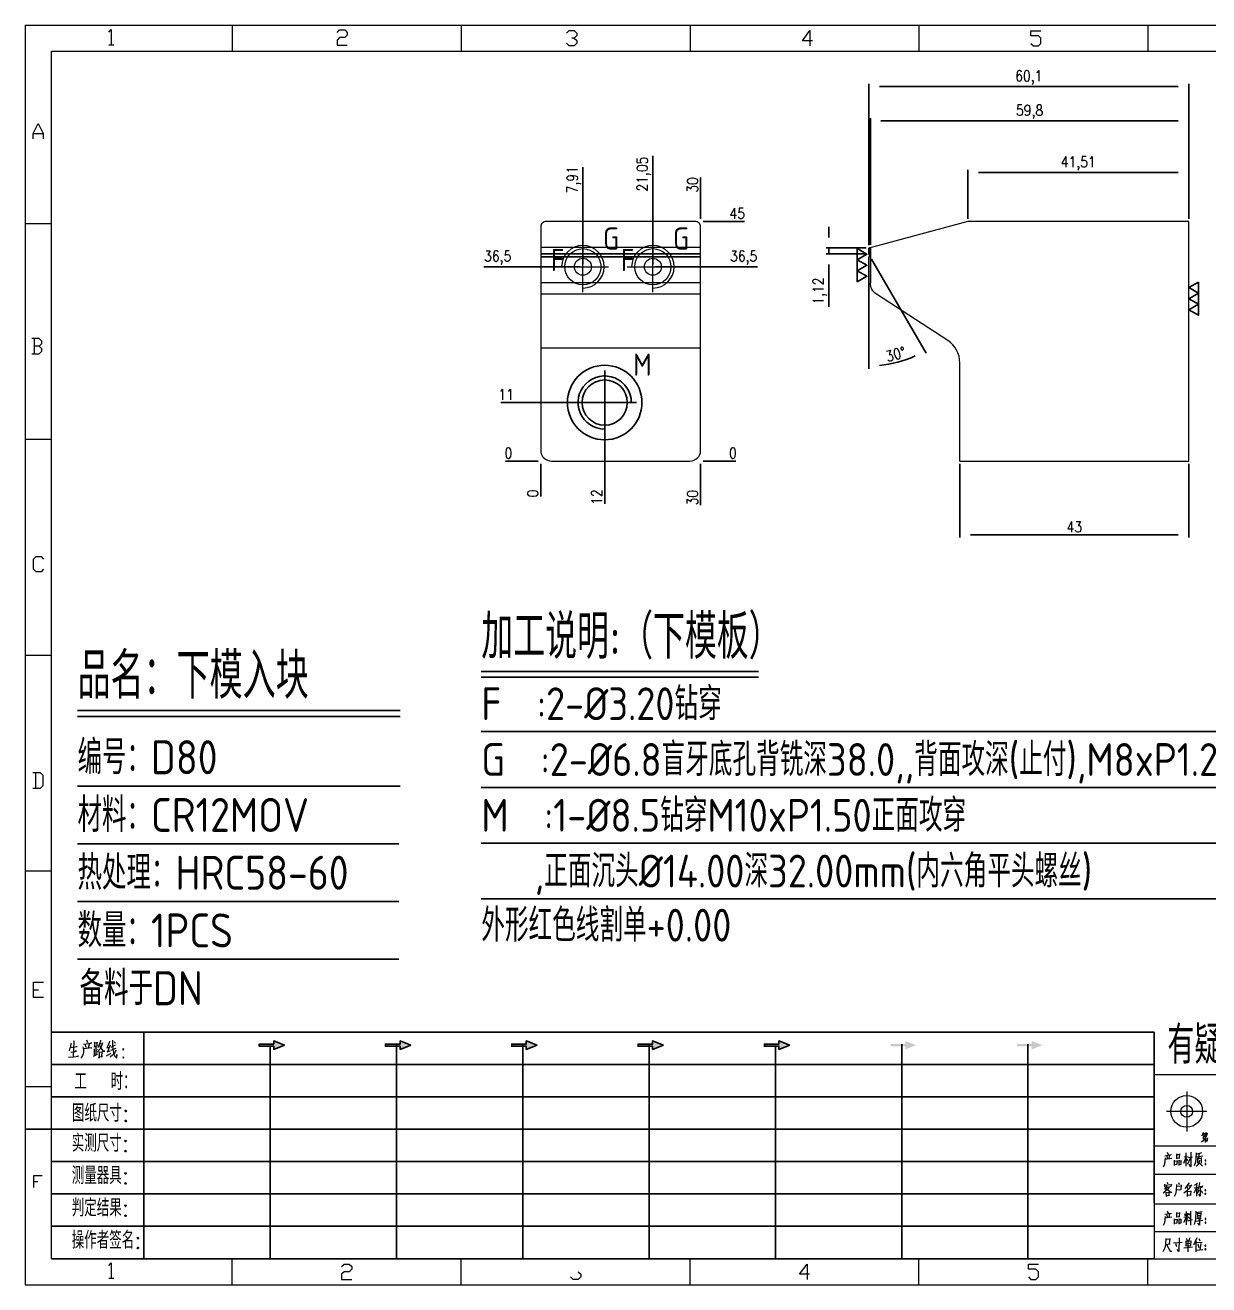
# Model space of a CAD drawing. Header units: millimetres. Extents: x 88508 to 142116, y -5268 to 20283.
# Drawn here: x 106906.8 to 107129, y -3081.8 to -2845.2 of the extents above; entities that cross this region are included whole.
import ezdxf
from ezdxf.enums import TextEntityAlignment as Align

# ---------------------------------------------------------------- set-up
doc = ezdxf.new("R2010")
doc.units = ezdxf.units.MM
doc.linetypes.add('CENTER', pattern=[0])
doc.linetypes.add('DASHED', pattern=[0])
for name, color, linetype in [('DIE_P', 2, 'Continuous'), ('DIM', 4, 'Continuous'), ('LB_P', 2, 'Continuous'), ('TEXT', 4, 'Continuous')]:
    doc.layers.add(name, color=color, linetype=linetype)
doc.styles.add('chinesef_fs', font='simplex.shx', dxfattribs={"bigfont": 'gbcbig.shx'})
doc.styles.add('gbenor', font='gbenor.shx', dxfattribs={"bigfont": 'gbcbig.shx'})
doc.styles.add('GBENOR_', font='gbenor.shx', dxfattribs={"bigfont": 'gbcbig'})
doc.styles.get("Standard").update_dxf_attribs({"font": 'txt.shx', "width": 0.85, "bigfont": 'ctxt.shx'})
doc.styles.add('TXT', font='txt.shx', dxfattribs={"width": 0.8, "bigfont": 'ctxt.shx'})
doc.dimstyles.new('T-2-WX', dxfattribs={"dimtxt": 2, "dimasz": 2, "dimexe": 0.5, "dimexo": 0.5, "dimgap": 0.5, "dimtad": 1, "dimtxsty": 'Standard', "dimblk": 'OPEN30', "dimcen": 0, "dimazin": 3, "dimtfac": 1, "dimtmove": 0, "dimatfit": 3, "dimldrblk": 'OPEN30', "dimlwd": -1, "dimlwe": -1})

# ---------------------------------------------------------------- blocks, each defined once
blk = doc.blocks.new('*D8036')
at = {"layer": 'Defpoints', "color": 0}
for p in [(107003.6, -2927.08), (107033.6, -2927.08), (107038.6, -2927.08)]:
    blk.add_point(p, dxfattribs=at)
at = {"layer": 'DIM', "color": 0}
blk.add_line((107034.1, -2927.08), (107040.23, -2927.08), dxfattribs=at)
at = {"layer": 'DIM', "color": 0, "insert": (107039.67, -2925.58), "char_height": 2, "attachment_point": 5}
blk.add_mtext('0', dxfattribs=at)
blk = doc.blocks.new('_Open30')
blk = doc.blocks.new('*D8037')
at = {"layer": 'Defpoints', "color": 0}
for p in [(107024.65, -2890.58), (107038.6, -2890.58), (107003.6, -2927.08)]:
    blk.add_point(p, dxfattribs=at)
at = {"layer": 'DIM', "color": 0}
for p, q in [((107025.15, -2890.58), (107030.6, -2890.58)), ((107030.6, -2890.58), (107034.6, -2890.58)), ((107034.6, -2890.58), (107044.28, -2890.58))]:
    blk.add_line(p, q, dxfattribs=at)
at = {"layer": 'DIM', "color": 0, "insert": (107041.69, -2888.89), "char_height": 2, "attachment_point": 5}
blk.add_mtext('36,5', dxfattribs=at)
blk = doc.blocks.new('*D8038')
at = {"layer": 'Defpoints', "color": 0}
for p in [(107033.6, -2882.08), (107038.6, -2882.08), (107003.6, -2927.08)]:
    blk.add_point(p, dxfattribs=at)
at = {"layer": 'DIM', "color": 0}
for p, q in [((107034.1, -2882.08), (107037.6, -2882.08)), ((107037.6, -2882.08), (107034.6, -2882.08)), ((107034.6, -2882.08), (107041.85, -2882.08))]:
    blk.add_line(p, q, dxfattribs=at)
at = {"layer": 'DIM', "color": 0, "insert": (107040.48, -2880.58), "char_height": 2, "attachment_point": 5}
blk.add_mtext('45', dxfattribs=at)
blk = doc.blocks.new('*D8039')
at = {"layer": 'Defpoints', "color": 0}
for p in [(106998.6, -2927.08), (107003.6, -2927.08), (107003.6, -2927.08)]:
    blk.add_point(p, dxfattribs=at)
at = {"layer": 'DIM', "color": 0}
blk.add_line((107003.1, -2927.08), (106996.97, -2927.08), dxfattribs=at)
at = {"layer": 'DIM', "color": 0, "insert": (106997.53, -2925.58), "char_height": 2, "attachment_point": 5}
blk.add_mtext('0', dxfattribs=at)
blk = doc.blocks.new('*D8040')
at = {"layer": 'Defpoints', "color": 0}
for p in [(106998.6, -2916.08), (107015.6, -2916.08), (107003.6, -2927.08)]:
    blk.add_point(p, dxfattribs=at)
at = {"layer": 'DIM', "color": 0}
for p, q in [((107002.6, -2916.08), (106996.08, -2916.08)), ((107006.6, -2916.08), (107002.6, -2916.08)), ((107015.1, -2916.08), (107006.6, -2916.08))]:
    blk.add_line(p, q, dxfattribs=at)
at = {"layer": 'DIM', "color": 0, "insert": (106997.09, -2914.58), "char_height": 2, "attachment_point": 5}
blk.add_mtext('11', dxfattribs=at)
blk = doc.blocks.new('*D8041')
at = {"layer": 'Defpoints', "color": 0}
for p in [(106998.6, -2890.58), (107011.51, -2890.58), (107003.6, -2927.08)]:
    blk.add_point(p, dxfattribs=at)
at = {"layer": 'DIM', "color": 0}
for p, q in [((107002.6, -2890.58), (106992.92, -2890.58)), ((107006.6, -2890.58), (107002.6, -2890.58)), ((107011.01, -2890.58), (107006.6, -2890.58))]:
    blk.add_line(p, q, dxfattribs=at)
at = {"layer": 'DIM', "color": 0, "insert": (106995.51, -2888.89), "char_height": 2, "attachment_point": 5}
blk.add_mtext('36,5', dxfattribs=at)
blk = doc.blocks.new('*D8042')
at = {"layer": 'Defpoints', "color": 0}
for p in [(107003.6, -2927.08), (107033.6, -2927.08), (107033.6, -2932.08)]:
    blk.add_point(p, dxfattribs=at)
at = {"layer": 'DIM', "color": 0}
for p, q in [((107033.6, -2927.58), (107033.6, -2931.08)), ((107033.6, -2931.08), (107033.6, -2928.08)), ((107033.6, -2928.08), (107033.6, -2935.33))]:
    blk.add_line(p, q, dxfattribs=at)
at = {"layer": 'DIM', "color": 0, "insert": (107032.1, -2933.96), "char_height": 2, "attachment_point": 5, "rotation": 90}
blk.add_mtext('30', dxfattribs=at)
blk = doc.blocks.new('*D8043')
at = {"layer": 'Defpoints', "color": 0}
for p in [(107015.6, -2916.08), (107003.6, -2927.08), (107015.6, -2932.08)]:
    blk.add_point(p, dxfattribs=at)
at = {"layer": 'DIM', "color": 0}
for p, q in [((107015.6, -2916.58), (107015.6, -2924.08)), ((107015.6, -2924.08), (107015.6, -2928.08)), ((107015.6, -2928.08), (107015.6, -2935.09))]:
    blk.add_line(p, q, dxfattribs=at)
at = {"layer": 'DIM', "color": 0, "insert": (107014.1, -2933.84), "char_height": 2, "attachment_point": 5, "rotation": 90}
blk.add_mtext('12', dxfattribs=at)
blk = doc.blocks.new('*D8044')
at = {"layer": 'Defpoints', "color": 0}
for p in [(107003.6, -2927.08), (107003.6, -2927.08), (107003.6, -2932.08)]:
    blk.add_point(p, dxfattribs=at)
at = {"layer": 'DIM', "color": 0}
blk.add_line((107003.6, -2927.58), (107003.6, -2933.71), dxfattribs=at)
at = {"layer": 'DIM', "color": 0, "insert": (107002.1, -2933.15), "char_height": 2, "attachment_point": 5, "rotation": 90}
blk.add_mtext('0', dxfattribs=at)
blk = doc.blocks.new('*D8045')
at = {"layer": 'Defpoints', "color": 0}
for p in [(107033.6, -2877.08), (107033.6, -2882.08), (107003.6, -2927.08)]:
    blk.add_point(p, dxfattribs=at)
at = {"layer": 'DIM', "color": 0}
for p, q in [((107033.6, -2881.08), (107033.6, -2873.83)), ((107033.6, -2881.58), (107033.6, -2878.08)), ((107033.6, -2878.08), (107033.6, -2881.08))]:
    blk.add_line(p, q, dxfattribs=at)
at = {"layer": 'DIM', "color": 0, "insert": (107032.1, -2875.21), "char_height": 2, "attachment_point": 5, "rotation": 90}
blk.add_mtext('30', dxfattribs=at)
blk = doc.blocks.new('*D8046')
at = {"layer": 'Defpoints', "color": 0}
for p in [(107024.65, -2877.08), (107024.65, -2890.58), (107003.6, -2927.08)]:
    blk.add_point(p, dxfattribs=at)
at = {"layer": 'DIM', "color": 0}
for p, q in [((107024.65, -2881.08), (107024.65, -2869.78)), ((107024.65, -2885.08), (107024.65, -2881.08)), ((107024.65, -2890.08), (107024.65, -2885.08))]:
    blk.add_line(p, q, dxfattribs=at)
at = {"layer": 'DIM', "color": 0, "insert": (107022.95, -2873.18), "char_height": 2, "attachment_point": 5, "rotation": 90}
blk.add_mtext('21,05', dxfattribs=at)
blk = doc.blocks.new('*D8047')
at = {"layer": 'Defpoints', "color": 0}
for p in [(107011.51, -2877.08), (107011.51, -2890.58), (107003.6, -2927.08)]:
    blk.add_point(p, dxfattribs=at)
at = {"layer": 'DIM', "color": 0}
for p, q in [((107011.51, -2881.08), (107011.51, -2871.89)), ((107011.51, -2885.08), (107011.51, -2881.08)), ((107011.51, -2890.08), (107011.51, -2885.08))]:
    blk.add_line(p, q, dxfattribs=at)
at = {"layer": 'DIM', "color": 0, "insert": (107009.82, -2874.24), "char_height": 2, "attachment_point": 5, "rotation": 90}
blk.add_mtext('7,91', dxfattribs=at)
blk = doc.blocks.new('*D8048')
at = {"layer": 'Defpoints', "color": 0}
for p in [(107125.27, -2863.2), (107125.27, -2882.08), (107065.47, -2886.98)]:
    blk.add_point(p, dxfattribs=at)
at = {"layer": 'DIM', "color": 0}
for p, q in [((107065.47, -2886.48), (107065.47, -2862.7)), ((107067.47, -2863.2), (107123.27, -2863.2)), ((107125.27, -2881.58), (107125.27, -2862.7))]:
    blk.add_line(p, q, dxfattribs=at)
at = {"layer": 'DIM', "color": 0, "insert": (107095.37, -2861.51), "char_height": 2, "attachment_point": 5}
blk.add_mtext('59,8', dxfattribs=at)
blk = doc.blocks.new('*D8049')
at = {"layer": 'Defpoints', "color": 0}
for p in [(107125.27, -2872.88), (107083.76, -2882.08), (107125.27, -2882.08)]:
    blk.add_point(p, dxfattribs=at)
at = {"layer": 'DIM', "color": 0}
for p, q in [((107083.76, -2881.58), (107083.76, -2872.38)), ((107085.76, -2872.88), (107123.27, -2872.88)), ((107125.27, -2881.58), (107125.27, -2872.38))]:
    blk.add_line(p, q, dxfattribs=at)
at = {"layer": 'DIM', "color": 0, "insert": (107104.51, -2871.19), "char_height": 2, "attachment_point": 5}
blk.add_mtext('41,51', dxfattribs=at)
blk = doc.blocks.new('*D8050')
at = {"layer": 'Defpoints', "color": 0}
for p in [(107082.27, -2927.08), (107125.27, -2927.08), (107125.27, -2940.94)]:
    blk.add_point(p, dxfattribs=at)
at = {"layer": 'DIM', "color": 0}
for p, q in [((107082.27, -2927.58), (107082.27, -2941.44)), ((107125.27, -2927.58), (107125.27, -2941.44)), ((107084.27, -2940.94), (107123.27, -2940.94))]:
    blk.add_line(p, q, dxfattribs=at)
at = {"layer": 'DIM', "color": 0, "insert": (107103.77, -2939.44), "char_height": 2, "attachment_point": 5}
blk.add_mtext('43', dxfattribs=at)
blk = doc.blocks.new('U40')
for points in [[(351.8, 337.7), (351.8, 333.2), (367, 339.3), (351.8, 345.3), (351.8, 340.8), (331.2, 340.8), (331.2, 337.7)], [(545.7, 339.3), (530.6, 345.3), (530.6, 340.8), (509.9, 340.8), (509.9, 337.7), (530.6, 337.7), (530.6, 333.2)], [(724.5, 339.3), (709.3, 345.3), (709.3, 340.8), (688.7, 340.8), (688.7, 337.7), (709.3, 337.7), (709.3, 333.2)], [(903.3, 339.3), (888.1, 345.3), (888.1, 340.8), (867.5, 340.8), (867.5, 337.7), (888.1, 337.7), (888.1, 333.2)], [(1082.1, 339.3), (1066.9, 345.3), (1066.9, 340.8), (1046.3, 340.8), (1046.3, 337.7), (1066.9, 337.7), (1066.9, 333.2)], [(1245.7, 337.7), (1245.7, 333.2), (1260.9, 339.3), (1245.7, 345.3), (1245.7, 340.8), (1225.1, 340.8), (1225.1, 337.7)], [(1424.5, 337.7), (1424.5, 333.2), (1439.7, 339.3), (1424.5, 345.3), (1424.5, 340.8), (1403.8, 340.8), (1403.8, 337.7)]]:
    blk.add_hatch(color=3).paths.add_polyline_path(points)
at = {"color": 254, "lineweight": 18}
for p, q in [((0, 1783.5), (0, 0)), ((0, 1783.5), (2530.2, 1783.5)), ((941.1, 1783.5), (941.1, 1746.5)), ((1265.1, 1783.5), (1265.1, 1746.5)), ((1589.1, 1783.5), (1589.1, 1746.5)), ((37, 37), (37, 1746.5)), ((37, 1746.5), (2493.2, 1746.5)), ((0, 1502.7), (37, 1502.7)), ((0, 1197.2), (37, 1197.2)), ((0, 891.7), (37, 891.7)), ((0, 586.3), (37, 586.3)), ((1598.1, 298), (2493.2, 298)), ((0, 280.8), (37, 280.8)), ((1598.2, 196.6), (2493.2, 196.6)), ((2493.2, 156.4), (1598.2, 156.4)), ((2493.2, 114.1), (1598.2, 114.1)), ((2493.2, 75), (1598.2, 75)), ((37, 37), (2493.2, 37)), ((941.1, 0), (941.1, 37)), ((1265.1, 0), (1265.1, 37)), ((1589.1, 0), (1589.1, 37)), ((0, 0), (2530.2, 0))]:
    blk.add_line(p, q, dxfattribs=at)
at = {"color": 254, "linetype": 'Continuous', "lineweight": 18}
for p, q in [((293.1, 1783.5), (293.1, 1746.5)), ((617.1, 1783.5), (617.1, 1746.5)), ((1598.1, 298), (1598.1, 37)), ((1598.2, 298), (1598.2, 37)), ((293.1, 0), (293.1, 37)), ((617.1, 0), (617.1, 37))]:
    blk.add_line(p, q, dxfattribs=at)
for p, q in [((38, 357.6), (1598.2, 357.6)), ((1598.2, 357.6), (1598.2, 116.2)), ((38, 311.8), (1598.2, 311.8)), ((37.1, 266), (1598.2, 266)), ((0.1, 220.2), (1598.2, 220.2)), ((37.1, 174.4), (1598.2, 174.4)), ((37.1, 128.6), (1598.2, 128.6)), ((37.1, 82.8), (1598.2, 82.8))]:
    blk.add_line(p, q)
at = {"color": 254}
for p, q in [((167.8, 37), (167.8, 357.6)), ((525.5, 37), (525.5, 340.8)), ((704.3, 37), (704.3, 340.8)), ((883.1, 37), (883.1, 340.8)), ((1240.6, 37), (1240.6, 340.8)), ((1419.4, 37), (1419.4, 340.8)), ((346.7, 37), (346.7, 337.9)), ((1061.9, 37), (1061.9, 337.7)), ((1598.2, 37), (38, 37))]:
    blk.add_line(p, q, dxfattribs=at)
at = {"color": 92, "lineweight": 18}
for p, q in [((1644.1, 273.9), (1644.1, 217)), ((1672.4, 245.5), (1615.5, 245.5))]:
    blk.add_line(p, q, dxfattribs=at)
for points in [[(118.3, 1773.7), (121.9, 1777.3), (121.9, 1755.8)], [(441.4, 1773.1), (445, 1776.7), (452.2, 1776.7), (455.8, 1773.1), (455.8, 1769.5), (452.2, 1765.9), (445, 1765.9), (441.4, 1762.3), (441.4, 1755.1), (455.8, 1755.1)], [(766.4, 1772.4), (770, 1776), (777.2, 1776), (780.8, 1772.4), (780.8, 1768.8), (777.2, 1765.2), (773.6, 1765.2)], [(1114.4, 1761.4), (1100, 1761.4), (1110.8, 1775.8), (1110.8, 1754.2)], [(1423.4, 1757.7), (1427, 1754.1), (1434.2, 1754.1), (1437.8, 1757.7), (1437.8, 1764.9), (1434.2, 1768.5), (1423.4, 1768.5), (1423.4, 1775.7), (1437.8, 1775.7)], [(118.3, 1755.8), (125.5, 1755.8)], [(777.2, 1765.2), (780.8, 1761.6), (780.8, 1758), (777.2, 1754.4), (770, 1754.4), (766.4, 1758)], [(11.1, 1622.8), (11.1, 1630), (18.3, 1644.4), (25.5, 1630), (25.5, 1622.8)], [(11.1, 1630), (25.5, 1630)], [(20, 1329), (23.6, 1332.6), (23.6, 1336.2), (20, 1339.8), (9.2, 1339.8)], [(12.8, 1339.8), (12.8, 1318.2)], [(9.2, 1318.2), (20, 1318.2), (23.6, 1321.8), (23.6, 1325.4), (20, 1329), (12.8, 1329)], [(26.1, 1013.2), (22.5, 1009.6), (15.3, 1009.6), (11.7, 1013.2), (11.7, 1027.6), (15.3, 1031.2), (22.5, 1031.2), (26.1, 1027.6)], [(11, 703.2), (21.8, 703.2), (25.4, 706.8), (25.4, 721.2), (21.8, 724.8), (11, 724.8)], [(14.6, 724.8), (14.6, 703.2)], [(26.1, 407), (11.7, 407), (11.7, 428.6), (26.1, 428.6)], [(11.7, 417.8), (18.9, 417.8)], [(1613.5, 179.9), (1612.8, 170.8), (1610.8, 166.8)], [(1613, 182.8), (1622.3, 184.3)], [(1613.3, 177.7), (1623.2, 179.2)], [(1615.9, 182.1), (1616.3, 179)], [(1616.6, 187.6), (1617.9, 184.5)], [(1619.7, 183.6), (1618.8, 178.8)], [(1629.6, 185.4), (1629.6, 178.6)], [(1629.6, 184.3), (1634, 184.7)], [(1629.6, 179.4), (1634.2, 179.9)], [(1633.8, 179.9), (1634.2, 185.4)], [(1640, 172.1), (1643.5, 180.5)], [(1645.9, 181.4), (1640.4, 180.5)], [(1643.5, 168.2), (1643.5, 186.9)], [(1645.5, 176.1), (1643.5, 179.2)], [(1649.7, 180.8), (1647, 174.8), (1644.8, 171)], [(1646.6, 180.3), (1652.3, 181.2)], [(1650.1, 187.6), (1650.1, 167.1), (1647.7, 170.6)], [(1657.4, 186.9), (1657.2, 179), (1656.5, 173.7), (1654.8, 168.4)], [(1664.9, 186.7), (1657.4, 184.7)], [(1657.8, 181.2), (1666.7, 182.8)], [(1659.2, 179.7), (1659.2, 172.4)], [(1664.5, 179), (1659.2, 178.1)], [(1661.6, 178.6), (1661.8, 185.2)], [(1664.7, 180.1), (1664.5, 172.1)], [(1626.9, 168.8), (1626.7, 176.3)], [(1626.9, 175.2), (1630.5, 175.7)], [(1626.9, 170.2), (1630.7, 170.6)], [(1630.5, 176.1), (1630.3, 170.6)], [(1632.7, 176.3), (1632.7, 168.8)], [(1636.2, 175.7), (1632.9, 175.2)], [(1632.9, 170.4), (1636.4, 170.8)], [(1636, 170.8), (1636.4, 176.1)], [(1662, 176.3), (1661.4, 172.4), (1660, 169.7), (1657.6, 167.7)], [(1662.3, 172.4), (1666.2, 168)], [(12.3, 137.7), (12.3, 155), (23.8, 155)], [(12.3, 146.4), (18.1, 146.4)], [(1615.9, 144.9), (1617.5, 143.1)], [(1632.3, 144.9), (1633.2, 142)], [(1647.7, 144.2), (1641.5, 136.3)], [(1659.4, 144.2), (1655.2, 140.5)], [(1662.3, 144.9), (1661.2, 139.2), (1660.1, 135.2)], [(1619.7, 139.4), (1616.8, 135), (1610.6, 129.7)], [(1612.8, 142.5), (1612.4, 138.1)], [(1615.9, 140.3), (1612.4, 135)], [(1612.8, 141.2), (1622.3, 142)], [(1614.6, 131.2), (1614.8, 125)], [(1614.6, 130.3), (1619.2, 131.2)], [(1614.8, 137.8), (1619.2, 138.9)], [(1614.8, 126.1), (1619.5, 127)], [(1615.1, 136.3), (1621.7, 131), (1623, 131)], [(1619, 127), (1619.5, 131.9)], [(1622.6, 142.5), (1621.2, 138.9)], [(1629.6, 142), (1629.2, 133.6), (1628.3, 128.3), (1626.1, 125)], [(1629.2, 134.3), (1636.2, 135)], [(1629.4, 139.6), (1636, 140.3)], [(1636.2, 141.6), (1635.8, 135)], [(1650.8, 141.4), (1647.3, 136.1), (1644.2, 133), (1639.8, 129.9)], [(1644, 138.9), (1645.7, 136.1)], [(1644.6, 133.4), (1644.6, 125)], [(1644.6, 131.9), (1650.2, 132.8)], [(1644.6, 126.8), (1650.4, 127.5)], [(1645.1, 140.3), (1650.2, 140.7)], [(1649.9, 127.5), (1650.4, 133.2)], [(1657.7, 137.4), (1656.1, 133.6), (1654.1, 129.9)], [(1654.6, 137.4), (1659.9, 138.3)], [(1657.7, 142), (1657.7, 125.5)], [(1657.7, 136.3), (1659.6, 133.9)], [(1661.4, 134.1), (1659, 128.6)], [(1663, 137.6), (1663, 125.3), (1661, 128.1)], [(1661.4, 138.9), (1665.8, 139.6)], [(1664.3, 133.6), (1666.5, 129.9)], [(1666.3, 140), (1664.9, 136.7)], [(1613.5, 96.9), (1612.8, 87.8), (1610.8, 83.9)], [(1613, 99.8), (1622.3, 101.3)], [(1613.3, 94.7), (1623.2, 96.2)], [(1615.9, 99.1), (1616.3, 96)], [(1616.6, 104.6), (1617.9, 101.5)], [(1619.7, 100.6), (1618.8, 95.8)], [(1626.9, 85.8), (1626.7, 93.4)], [(1626.9, 92.3), (1630.5, 92.7)], [(1629.6, 102.4), (1629.6, 95.6)], [(1629.6, 101.3), (1634, 101.8)], [(1629.6, 96.4), (1634.2, 96.9)], [(1630.5, 93.1), (1630.3, 87.6)], [(1632.7, 93.4), (1632.7, 85.8)], [(1636.2, 92.7), (1632.9, 92.3)], [(1633.8, 96.9), (1634.2, 102.4)], [(1636, 87.8), (1636.4, 93.1)], [(1643.5, 96), (1641.5, 91.6), (1639.5, 88.1)], [(1640, 95.6), (1645.9, 96.4)], [(1641.1, 100.9), (1641.9, 97.6)], [(1643.5, 104), (1643.5, 85)], [(1643.5, 95.1), (1645.3, 92.3)], [(1645.5, 101.3), (1644.2, 96.2)], [(1645, 90.7), (1652.3, 92.7)], [(1646.8, 101.1), (1647.9, 98.4)], [(1646.8, 96.9), (1648.1, 93.6)], [(1649.7, 84.5), (1649.7, 104.2)], [(1657, 104.4), (1656.3, 93.1), (1654.5, 85.4)], [(1657, 102.6), (1666, 103.7)], [(1657.2, 90), (1666.9, 91.4)], [(1658.3, 93.8), (1664.2, 94.7)], [(1659.2, 101.8), (1659.2, 95.1)], [(1664.7, 101.1), (1659.2, 100.4)], [(1659.2, 98), (1663.4, 98.7)], [(1659.2, 96), (1664.7, 96.7)], [(1661.4, 92.9), (1662, 90.7), (1662, 84.5), (1659.8, 87.2)], [(1661.8, 91.6), (1664.5, 94.9)], [(1664.2, 96.7), (1664.7, 101.8)], [(1626.9, 87.2), (1630.7, 87.6)], [(1632.9, 87.4), (1636.4, 87.8)], [(1614.4, 65.7), (1614.2, 57.3), (1613.3, 52.3), (1610.4, 46.5)], [(1614.2, 57.3), (1620.6, 58.2)], [(1620.6, 64.8), (1614.4, 64.2)], [(1615.3, 57.3), (1620.6, 47.4), (1622.8, 47.4)], [(1619.9, 58.2), (1620.8, 65.7)], [(1625.2, 59.3), (1637.6, 60.6)], [(1630.1, 53.6), (1628.7, 58)], [(1633.4, 66.6), (1632.9, 47.2), (1630.7, 50)], [(1639.8, 52.5), (1652.1, 53.6)], [(1642.9, 62.2), (1642.9, 54.5)], [(1649.5, 61.8), (1642.9, 61.1)], [(1642.9, 55.1), (1649.9, 55.8)], [(1643.5, 66.2), (1645.1, 62.4)], [(1643.8, 58.4), (1648.6, 58.9)], [(1646.2, 46.7), (1646.2, 61.3)], [(1648.6, 66.4), (1646.8, 61.8)], [(1649.7, 62.2), (1649.3, 55.8)], [(1658.5, 66.4), (1653.9, 56.2)], [(1656.8, 62.2), (1656.8, 46.7)], [(1658.3, 59.8), (1665.8, 60.6)], [(1659.9, 57.8), (1661.2, 52.7)], [(1661.4, 65.7), (1662.7, 62.2)], [(1664.1, 58.4), (1662.5, 49.6)], [(1657.7, 49.2), (1666.7, 49.8)], [(118.3, 27.4), (121.9, 31), (121.9, 9.4)], [(447.9, 25.7), (451.5, 29.3), (458.7, 29.3), (462.3, 25.7), (462.3, 22.1), (458.7, 18.5), (451.5, 18.5), (447.9, 14.9), (447.9, 7.7), (462.3, 7.7)], [(782.7, 18.5), (786.3, 14.9), (786.3, 11.3), (782.7, 7.7), (775.5, 7.7), (771.9, 11.3)], [(1110.3, 14.9), (1095.9, 14.9), (1106.7, 29.3), (1106.7, 7.7)], [(1419.9, 11.3), (1423.5, 7.7), (1430.7, 7.7), (1434.3, 11.3), (1434.3, 18.5), (1430.7, 22.1), (1419.9, 22.1), (1419.9, 29.3), (1434.3, 29.3)], [(118.3, 9.4), (125.5, 9.4)]]:
    blk.add_lwpolyline(points, dxfattribs=at)
at = {"color": 92, "lineweight": 0}
for points in [[(65, 342.2), (64.8, 341), (64.1, 337.9), (63.6, 335.7), (62.8, 333.5), (62.1, 331.4)], [(68.4, 345.9), (68.7, 344.4), (68.1, 322.9)], [(82.6, 340.8), (93.7, 342.2), (93.3, 342.4), (92.4, 342)], [(86.1, 336.1), (86, 337.5), (85.3, 339.8)], [(86.7, 346.7), (87.9, 344.6), (88.3, 343)], [(90.3, 341), (90.4, 339.6), (89.1, 335.3)], [(97.8, 344), (98.1, 342.6), (98.1, 340.8), (98.1, 337.9), (98.1, 336.3), (98.2, 337.7), (102.1, 338.3), (101.8, 338.3), (102.1, 343.6), (102.1, 343.2), (102.1, 342.8), (98.2, 342.2)], [(105.5, 341.2), (105.9, 341), (109.6, 341.8), (109.3, 342.6), (108.5, 339.6), (107.6, 337.3), (106.9, 335.9), (105.9, 334.3), (104.3, 332), (103.1, 330.4), (101.9, 329.4)], [(106.6, 346.5), (106.5, 345.2), (105.1, 341.2), (104.2, 338.9), (103.1, 336.3), (102.6, 335.5)], [(104.9, 339.1), (105.3, 338.7), (107, 335.7), (108.6, 333.3), (109.9, 331.2), (110.3, 330.8), (112.6, 330.8), (110.2, 331.2), (109, 332.6)], [(119.3, 344.8), (119.1, 343.8), (116.8, 338.5), (115.4, 335.5), (119.3, 336.3)], [(120.3, 339.4), (118.1, 333.5), (116.4, 330), (116.1, 329.8), (120.5, 331.4)], [(121.7, 336.7), (127.7, 339.6)], [(123.4, 346.5), (123.5, 345.4), (123.5, 340.8), (123.8, 337.3), (124, 335.3), (124.2, 333.1), (124.5, 331), (124.8, 329), (125.2, 327.4), (125.9, 325.7), (126.9, 323.9), (127.9, 322.7), (128.9, 321.7), (129.6, 321.3), (129.9, 326.1), (129.4, 321.5)], [(127.7, 341.6), (127.2, 342.4), (125.7, 344.2)], [(61.4, 322.3), (68.2, 322.9), (75.3, 323.7), (74.9, 323.9), (73.8, 323.5)], [(63.8, 335.9), (73.4, 337.5), (73.1, 337.7), (72.5, 337.3)], [(64.5, 329.6), (64.8, 329.6), (65.1, 329.6), (72.5, 331), (71.9, 331), (70.9, 330.8)], [(82.6, 335.1), (82.6, 331.8), (82.3, 329), (81.9, 326.8), (81.2, 324.9), (80.3, 323.1), (79.6, 321.9), (78.8, 320.9)], [(93.3, 335.5), (94.1, 335.7), (94.3, 335.5), (82.6, 334.3), (82.6, 335.1), (82.2, 336.9)], [(96.5, 323.9), (102.8, 327.2)], [(97.2, 334.3), (97.5, 333.5), (97.7, 324.7)], [(100.2, 337.9), (100.1, 325.9)], [(100.2, 332.6), (102.4, 333.1)], [(104.2, 330), (104.5, 329), (104.5, 321.1), (104.3, 322.1), (104.5, 322.7), (109.2, 323.1), (108.6, 323.1), (109, 329.2), (109, 330), (109.3, 329.4), (108.6, 329.4), (104.6, 328.8)], [(115.3, 324.3), (121.5, 328.2)], [(128.2, 332.4), (128.1, 331.6), (126.9, 329.6), (125.8, 328), (124.5, 326.3), (123, 324.7), (121.4, 323.3), (120.1, 322.3)], [(121.4, 332.2), (128.8, 335.1)]]:
    blk.add_lwpolyline(points, dxfattribs=at)
for points in [[(367, 339.3), (351.8, 345.3), (351.8, 340.8), (331.2, 340.8), (331.2, 337.7), (351.8, 337.7), (351.8, 333.2), (367, 339.3)], [(545.7, 339.3), (530.6, 345.3), (530.6, 340.8), (509.9, 340.8), (509.9, 337.7), (530.6, 337.7), (530.6, 333.2), (545.7, 339.3)], [(724.5, 339.3), (709.3, 345.3), (709.3, 340.8), (688.7, 340.8), (688.7, 337.7), (709.3, 337.7), (709.3, 333.2), (724.5, 339.3)], [(903.3, 339.3), (888.1, 345.3), (888.1, 340.8), (867.5, 340.8), (867.5, 337.7), (888.1, 337.7), (888.1, 333.2), (903.3, 339.3)], [(1082.1, 339.3), (1066.9, 345.3), (1066.9, 340.8), (1046.3, 340.8), (1046.3, 337.7), (1066.9, 337.7), (1066.9, 333.2), (1082.1, 339.3)]]:
    blk.add_lwpolyline(points)
for points in [[(138.7, 332.4), (139.4, 333.5), (138.7, 334.5), (138, 333.5)], [(138.7, 320.9), (139.4, 321.9), (138.7, 322.9), (138, 321.9)]]:
    blk.add_lwpolyline(points, close=True, dxfattribs=at)
at = {"color": 3, "lineweight": 18}
for points in [[(1665.5, 210.9), (1668.3, 216.3)], [(1667.3, 214.2), (1670.1, 214.7)], [(1668.8, 211.7), (1668, 214.2)], [(1670.3, 211.9), (1671.9, 216.3)], [(1671.1, 214.2), (1674, 214.7)], [(1671.4, 214.2), (1672.9, 211.7)], [(1670.1, 206.6), (1668, 204.5), (1665, 202.1)], [(1667.1, 206.6), (1673.4, 207.3)], [(1667.3, 211.1), (1672.4, 211.6)], [(1667.3, 209.6), (1667.3, 206.6)], [(1672.5, 209.4), (1667.3, 208.9)], [(1670.1, 211.2), (1670.1, 201.3)], [(1673.5, 208.1), (1672.7, 202.9), (1671.7, 205)], [(1672.2, 209.4), (1672.5, 211.9)]]:
    blk.add_lwpolyline(points, dxfattribs=at)
at = {"color": 92, "lineweight": 18}
for points in [[(1670, 176.1), (1670, 175.9), (1670.2, 175.7), (1670.4, 175.5), (1670.6, 175.5), (1670.9, 175.5), (1671.1, 175.7), (1671.3, 175.9), (1671.3, 176.1), (1671.3, 176.4), (1671.1, 176.6), (1670.9, 176.7), (1670.6, 176.8), (1670.4, 176.7), (1670.2, 176.6), (1670, 176.4)], [(1671.3, 171), (1671.3, 171.3), (1671.1, 171.5), (1670.9, 171.7), (1670.6, 171.7), (1670.4, 171.7), (1670.2, 171.5), (1670, 171.3), (1670, 171), (1670, 170.8), (1670.2, 170.6), (1670.4, 170.4), (1670.6, 170.4), (1670.9, 170.4), (1671.1, 170.6), (1671.3, 170.8)], [(1671.1, 176.1), (1671, 176.3), (1670.9, 176.5), (1670.6, 176.6), (1670.4, 176.5), (1670.3, 176.3), (1670.2, 176.1), (1670.3, 175.9), (1670.4, 175.7), (1670.6, 175.7), (1670.9, 175.7), (1671, 175.9)], [(1671.1, 171), (1671, 171.3), (1670.9, 171.4), (1670.6, 171.5), (1670.4, 171.4), (1670.3, 171.3), (1670.2, 171), (1670.3, 170.8), (1670.4, 170.7), (1670.6, 170.6), (1670.9, 170.7), (1671, 170.8)], [(1669.8, 133.9), (1669.8, 133.6), (1670, 133.4), (1670.2, 133.3), (1670.5, 133.2), (1670.7, 133.3), (1670.9, 133.4), (1671.1, 133.6), (1671.1, 133.9), (1671.1, 134.1), (1670.9, 134.3), (1670.7, 134.5), (1670.5, 134.5), (1670.2, 134.5), (1670, 134.3), (1669.8, 134.1)], [(1671.1, 128.8), (1671.1, 129), (1670.9, 129.3), (1670.7, 129.4), (1670.5, 129.4), (1670.2, 129.4), (1670, 129.3), (1669.8, 129), (1669.8, 128.8), (1669.8, 128.5), (1670, 128.3), (1670.2, 128.2), (1670.5, 128.1), (1670.7, 128.2), (1670.9, 128.3), (1671.1, 128.5)], [(1670.9, 133.9), (1670.8, 134.1), (1670.7, 134.2), (1670.5, 134.3), (1670.2, 134.2), (1670.1, 134.1), (1670, 133.9), (1670.1, 133.6), (1670.2, 133.5), (1670.5, 133.4), (1670.7, 133.5), (1670.8, 133.6)], [(1670.9, 128.8), (1670.8, 129), (1670.7, 129.2), (1670.5, 129.2), (1670.2, 129.2), (1670.1, 129), (1670, 128.8), (1670.1, 128.6), (1670.2, 128.4), (1670.5, 128.3), (1670.7, 128.4), (1670.8, 128.6)], [(1670, 93.1), (1670, 92.9), (1670.2, 92.7), (1670.4, 92.5), (1670.6, 92.5), (1670.9, 92.5), (1671.1, 92.7), (1671.3, 92.9), (1671.3, 93.1), (1671.3, 93.4), (1671.1, 93.6), (1670.9, 93.7), (1670.6, 93.8), (1670.4, 93.7), (1670.2, 93.6), (1670, 93.4)], [(1671.1, 93.1), (1671, 93.4), (1670.9, 93.5), (1670.6, 93.6), (1670.4, 93.5), (1670.3, 93.4), (1670.2, 93.1), (1670.3, 92.9), (1670.4, 92.8), (1670.6, 92.7), (1670.9, 92.8), (1671, 92.9)], [(1671.3, 88.1), (1671.3, 88.3), (1671.1, 88.5), (1670.9, 88.7), (1670.6, 88.7), (1670.4, 88.7), (1670.2, 88.5), (1670, 88.3), (1670, 88.1), (1670, 87.8), (1670.2, 87.6), (1670.4, 87.4), (1670.6, 87.4), (1670.9, 87.4), (1671.1, 87.6), (1671.3, 87.8)], [(1671.1, 88.1), (1671, 88.3), (1670.9, 88.4), (1670.6, 88.5), (1670.4, 88.4), (1670.3, 88.3), (1670.2, 88.1), (1670.3, 87.8), (1670.4, 87.7), (1670.6, 87.6), (1670.9, 87.7), (1671, 87.8)], [(1669.8, 55.3), (1669.8, 55.1), (1670, 54.9), (1670.2, 54.7), (1670.5, 54.7), (1670.7, 54.7), (1670.9, 54.9), (1671.1, 55.1), (1671.1, 55.3), (1671.1, 55.6), (1670.9, 55.8), (1670.7, 56), (1670.5, 56), (1670.2, 56), (1670, 55.8), (1669.8, 55.6)], [(1670.9, 55.3), (1670.8, 55.6), (1670.7, 55.7), (1670.5, 55.8), (1670.2, 55.7), (1670.1, 55.6), (1670, 55.3), (1670.1, 55.1), (1670.2, 55), (1670.5, 54.9), (1670.7, 55), (1670.8, 55.1)], [(1671.1, 50.3), (1671.1, 50.5), (1670.9, 50.7), (1670.7, 50.9), (1670.5, 50.9), (1670.2, 50.9), (1670, 50.7), (1669.8, 50.5), (1669.8, 50.3), (1669.8, 50), (1670, 49.8), (1670.2, 49.7), (1670.5, 49.6), (1670.7, 49.7), (1670.9, 49.8), (1671.1, 50)], [(1670.9, 50.3), (1670.8, 50.5), (1670.7, 50.7), (1670.5, 50.7), (1670.2, 50.7), (1670.1, 50.5), (1670, 50.3), (1670.1, 50), (1670.2, 49.9), (1670.5, 49.8), (1670.7, 49.9), (1670.8, 50)]]:
    blk.add_lwpolyline(points, close=True, dxfattribs=at)
for radius in [22.5, 8.37]:
    blk.add_circle((1644.1, 245.5), radius, dxfattribs=at)
at = {"color": 3, "style": 'chinesef_fs'}
for s, height, p in [('有疑必问 不可盲目加工', 53.079, (1616.8, 313.1)), ('工  时：', 24.57, (69.5, 275.7)), ('图纸尺寸:', 24.57, (66.2, 230.9)), ('实测尺寸:', 24.57, (65.9, 188.4)), ('测量器具:', 24.57, (65.9, 142.6)), ('判定结果:', 24.57, (65.9, 96.8)), ('操作者签名:', 24.57, (65.9, 51))]:
    blk.add_text(s, height=height, dxfattribs=at).set_placement(p)
at = {"lineweight": 18, "style": 'GBENOR_'}
blk.add_attdef('文档路径', (2126, 386.9), '', height=17.8, dxfattribs=at)
at = {"lineweight": 20, "style": 'TXT'}
for tag, height, p in [('18-**-**', 16.3, (1866.6, 256.2)), ('客户名称', 16.1, (1741.1, 134, 0)), ('料厚:', 16.1, (1741.3, 93.2, 0))]:
    blk.add_attdef(tag, text='', height=height, dxfattribs=at).set_placement(p, align=Align.MIDDLE)
for tag, p, height in [('88888', (1850.9, 207.5), 14.9), ('材质:', (1691.2, 168, 0), 16.1), ('核准', (1869.4, 127.5, 0), 16.1), ('设计', (1868.8, 88.3, 0), 16.1), ('绘图', (1868.2, 49.1, 0), 16.1)]:
    blk.add_attdef(tag, p, '', height=height, dxfattribs=at)
for tag, p, height, width in [('3', (2234.7, 206.9), 15.8, 0.7), ('4', (2234.7, 167.4), 15.8, 0.7), ('核准日期', (2041.1, 124.2, 0), 16.1, 0.68), ('设计日期', (2041.1, 84.5, 0), 16.1, 0.68), ('1', (2251.9, 85.9), 14.6, 0.7), ('绘图日期', (2040.9, 46.4, 0), 16.1, 0.68), ('2', (2235, 49.2), 14.6, 0.7)]:
    blk.add_attdef(tag, p, '', height=height, dxfattribs=dict(at, width=width))
blk = doc.blocks.new('*D9963')
at = {"layer": 'Defpoints', "color": 0}
for p in [(107057.69, -2888.18), (107065.17, -2887.06), (107065.17, -2888.18)]:
    blk.add_point(p, dxfattribs=at)
at = {"layer": 'DIM', "color": 0}
for p, q in [((107057.69, -2885.06), (107057.69, -2883.06)), ((107064.67, -2887.06), (107057.19, -2887.06)), ((107064.67, -2888.18), (107057.19, -2888.18)), ((107057.69, -2887.06), (107057.69, -2888.18)), ((107057.69, -2890.18), (107057.69, -2898.12))]:
    blk.add_line(p, q, dxfattribs=at)
at = {"layer": 'DIM', "color": 0, "insert": (107056, -2895.15), "char_height": 2, "attachment_point": 5, "rotation": 90}
blk.add_mtext('1,12', dxfattribs=at)
blk = doc.blocks.new('*D9964')
at = {"layer": 'Defpoints', "color": 0}
for p in [(107065.17, -2887.06), (107065.17, -2888.18), (107065.17, -2888.18), (107065.47, -2888.7), (107068.83, -2908.91)]:
    blk.add_point(p, dxfattribs=at)
at = {"layer": 'DIM', "color": 0}
for p, q in [((107065.17, -2888.68), (107065.17, -2909.73)), ((107065.72, -2889.14), (107075.94, -2906.84))]:
    blk.add_line(p, q, dxfattribs=at)
blk.add_arc((107065.17, -2888.18), 21.04, 275.4472, 294.5528, dxfattribs=at)
at = {"layer": 'DIM', "color": 0, "insert": (107070.22, -2907.02), "char_height": 2, "attachment_point": 5, "rotation": 15}
blk.add_mtext('30%%d', dxfattribs=at)
blk = doc.blocks.new('*D9965')
at = {"layer": 'Defpoints', "color": 0}
for p in [(107125.27, -2856.74), (107125.27, -2882.08), (107065.17, -2887.06)]:
    blk.add_point(p, dxfattribs=at)
at = {"layer": 'DIM', "color": 0}
for p, q in [((107065.17, -2886.56), (107065.17, -2856.24)), ((107067.17, -2856.74), (107123.27, -2856.74)), ((107125.27, -2881.58), (107125.27, -2856.24))]:
    blk.add_line(p, q, dxfattribs=at)
at = {"layer": 'DIM', "color": 0, "insert": (107095.22, -2855.05), "char_height": 2, "attachment_point": 5}
blk.add_mtext('60,1', dxfattribs=at)

msp = doc.modelspace()

# ---------------------------------------------------------------- linework, layer by layer
at = {"layer": 'DIE_P', "linetype": 'Continuous', "lineweight": 15}
for p, q in [((107125.272, -2882.085), (107083.758, -2882.085)), ((107125.272, -2911.085), (107125.272, -2882.085)), ((107065.472, -2886.984), (107065.472, -2893.622)), ((107125.272, -2927.081), (107125.272, -2911.085)), ((107082.272, -2927.081), (107125.272, -2927.081))]:
    msp.add_line(p, q, dxfattribs=at)
at = {"layer": 'DIE_P', "color": 4, "linetype": 'CENTER', "lineweight": 15}
for p, q in [((107011.507, -2895.384), (107011.507, -2885.784)), ((107024.645, -2895.384), (107024.645, -2885.784)), ((107011.507, -2892.894), (107011.507, -2888.274)), ((107024.645, -2892.894), (107024.645, -2888.274)), ((107006.707, -2890.584), (107016.307, -2890.584)), ((107009.197, -2890.584), (107013.817, -2890.584)), ((107019.845, -2890.584), (107029.445, -2890.584)), ((107022.335, -2890.584), (107026.955, -2890.584))]:
    msp.add_line(p, q, dxfattribs=at)
at = {"layer": 'DIE_P', "lineweight": 15}
for p, q in [((107033.599, -2886.984, 0), (107003.599, -2886.984, 0)), ((107033.599, -2893.622, 0), (107003.599, -2893.622, 0)), ((107033.599, -2895.719, 0), (107003.599, -2895.719, 0)), ((107033.599, -2905.889, 0), (107003.599, -2905.889, 0))]:
    msp.add_line(p, q, dxfattribs=at)
at = {"layer": 'DIE_P'}
for p, q in [((107033.599, -2888.184), (107003.599, -2888.184)), ((107033.599, -2888.704), (107003.599, -2888.704))]:
    msp.add_line(p, q, dxfattribs=at)
at = {"layer": 'DIE_P', "lineweight": 15}
msp.add_lwpolyline([(107003.599, -2883.085), (107003.599, -2925.081, 0.4142136), (107005.599, -2927.081), (107031.599, -2927.081, 0.4142136), (107033.599, -2925.081), (107033.599, -2883.085, 0.4142136), (107032.599, -2882.085), (107004.599, -2882.085, 0.4142136)], format="xyb", close=True, dxfattribs=at)
at = {"layer": 'DIE_P', "color": 1, "linetype": 'Continuous', "lineweight": 15}
msp.add_lwpolyline([(107083.758, -2882.085), (107065.172, -2887.065)], dxfattribs=at)
msp.add_lwpolyline([(107082.272, -2927.081), (107082.272, -2908.604, 0.2539676), (107079.995, -2904.411), (107066.61, -2895.719, -0.2539676), (107065.472, -2893.622)], format="xyb", dxfattribs=at)
at = {"layer": 'DIE_P'}
msp.add_lwpolyline([(107020.599, -2916.081, 2.4142136), (107015.599, -2921.081)], format="xyb", dxfattribs=at)
at = {"layer": 'DIE_P', "linetype": 'CENTER'}
for points in [[(107015.599, -2922.081), (107015.599, -2910.081)], [(107021.599, -2916.081), (107009.599, -2916.081)]]:
    msp.add_lwpolyline(points, dxfattribs=at)
at = {"layer": 'DIE_P', "color": 2, "linetype": 'DASHED', "lineweight": 15}
for centre in [(107011.507, -2890.584), (107024.645, -2890.584)]:
    msp.add_circle(centre, 3.4, dxfattribs=at)
at = {"layer": 'DIE_P', "linetype": 'Continuous', "lineweight": 15}
for centre in [(107011.507, -2890.584), (107024.645, -2890.584)]:
    msp.add_circle(centre, 1.6, dxfattribs=at)
at = {"layer": 'DIE_P', "linetype": 'Continuous'}
msp.add_circle((107015.599, -2916.081), 7, dxfattribs=at)
at = {"layer": 'DIE_P'}
msp.add_circle((107015.599, -2916.081), 4.25, dxfattribs=at)
at = {"layer": 'DIE_P', "color": 2, "linetype": 'DASHED', "lineweight": 15}
for centre in [(107011.507, -2890.584), (107024.645, -2890.584)]:
    msp.add_arc(centre, 4, 270, 180, dxfattribs=at)
at = {"layer": 'DIM', "color": 4, "linetype": 'Continuous', "lineweight": 25}
for p, q in [((106916.634, -2973.922), (106977.203, -2973.922)), ((106916.634, -2975.039), (106977.203, -2975.039)), ((106916.634, -2988.115), (106977.203, -2988.115)), ((106916.634, -2998.959), (106976.94, -2998.959)), ((106916.634, -3009.803), (106976.94, -3009.803)), ((106916.634, -3020.647), (106976.94, -3020.647))]:
    msp.add_line(p, q, dxfattribs=at)
at = {"layer": 'LB_P'}
msp.add_lwpolyline([(107065.172, -2887.065), (107065.172, -2888.184), (107065.472, -2888.704), (107065.472, -2886.984)], close=True, dxfattribs=at)
at = {"layer": 'TEXT', "color": 3}
for p, q in [((106992.433, -2966.586), (107044.473, -2966.586)), ((106992.433, -2967.664), (107044.473, -2967.664))]:
    msp.add_line(p, q, dxfattribs=at)
at = {"layer": 'TEXT', "color": 3, "linetype": 'Continuous'}
for p, q in [((106992.433, -2977.889), (107149.304, -2977.889)), ((106992.433, -2988.361), (107149.304, -2988.361)), ((106992.433, -2998.833), (107149.304, -2998.833)), ((106992.433, -3009.305), (107149.304, -3009.305))]:
    msp.add_line(p, q, dxfattribs=at)
at = {"layer": 'TEXT'}
for points in [[(107063.014, -2893.421), (107064.814, -2892.382), (107063.014, -2891.342), (107064.814, -2890.303), (107063.014, -2889.264), (107064.814, -2888.225), (107063.014, -2887.185), (107063.014, -2893.421)], [(107127.072, -2893.467), (107125.272, -2894.506), (107127.072, -2895.545), (107125.272, -2896.585), (107127.072, -2897.624), (107125.272, -2898.663), (107127.072, -2899.702), (107127.072, -2893.467)]]:
    msp.add_lwpolyline(points, close=True, dxfattribs=at)

# ---------------------------------------------------------------- block references
at = {"ltscale": 3, "xscale": 0.1326340012424916, "yscale": 0.1326340012424916, "zscale": 0.1326340012424916}
msp.add_blockref('U40', (106906.807, -3081.771), dxfattribs=at)

# ---------------------------------------------------------------- texts
at = {"layer": 'DIM', "color": 3, "linetype": 'Continuous', "lineweight": 25, "style": 'gbenor'}
for s, height, p in [('品名：下模入块', 8.6113, (106916.634, -2971.69)), ('编号：D80', 6.3788, (106916.634, -2985.883)), ('材料：CR12MOV', 6.3788, (106916.634, -2996.727)), ('热处理：HRC58-60', 6.37877, (106916.634, -3007.57)), ('数量：1PCS', 6.3788, (106916.634, -3018.414)), ('备料于DN', 6.3788, (106917.022, -3029.258))]:
    msp.add_text(s, height=height, dxfattribs=at).set_placement(p)
at = {"layer": 'TEXT', "color": 4, "style": 'gbenor'}
for s, p in [('G', (107016.808, -2885.284)), ('G', (107029.946, -2885.284)), ('F', (107006.781, -2889.318)), ('F', (107019.919, -2889.318)), ('M', (107022.671, -2908.957))]:
    msp.add_text(s, height=4.16, dxfattribs=at).set_placement(p, align=Align.MIDDLE_CENTER)
for s, height, p in [('加工说明:（下模板）', 8.316, (106992.433, -2964.214)), ('F  :2-%%c3.20钻穿', 6.16, (106992.433, -2975.733)), ('G  :2-%%C6.8盲牙底孔背铣深38.0,,背面攻深(止付),M8xP1.25深20.00mm', 6.16, (106992.433, -2986.205)), ('M  :1-%%c8.5钻穿M10xP1.50正面攻穿', 6.16, (106992.433, -2996.677)), ('   ,正面沉头%%C14.00深32.00mm(内六角平头螺丝)', 6.16, (106992.433, -3007.149))]:
    msp.add_text(s, height=height, dxfattribs=at).set_placement(p)
at = {"layer": 'TEXT', "color": 1, "style": 'gbenor'}
msp.add_text('外形红色线割单+0.00', height=6.16, dxfattribs=at).set_placement((106992.433, -3017.311))

# ---------------------------------------------------------------- dimensions: what is measured, and where the dimension line sits
at = {"layer": 'DIM'}
for base, p1, p2, picture, middle in [((107125.272, -2856.743), (107065.172, -2887.065), (107125.272, -2882.085), '*D9965', (107095.222, -2855.053)), ((107125.272, -2863.202), (107065.472, -2886.984), (107125.272, -2882.085), '*D8048', (107095.372, -2861.512)), ((107125.272, -2872.876), (107083.758, -2882.085), (107125.272, -2882.085), '*D8049', (107104.515, -2871.186)), ((107125.272, -2940.938), (107082.272, -2927.081), (107125.272, -2927.081), '*D8050', (107103.772, -2939.438))]:
    dim = msp.add_linear_dim(base=base, p1=p1, p2=p2, dimstyle='T-2-WX', dxfattribs=at)
    dim.commit()
    dim.dimension.update_dxf_attribs({"geometry": picture, "text_midpoint": middle})
for feature_location, offset, dtype, origin, picture, middle in [((107024.645, -2890.584), (0, 13.5), 1, (107003.599, -2927.081), '*D8046', (107022.955, -2873.185)), ((107011.507, -2890.584), (0, 13.5), 1, (107003.599, -2927.081), '*D8047', (107009.817, -2874.237)), ((107033.599, -2882.085), (0, 5), 1, (107003.599, -2927.081), '*D8045', (107032.099, -2875.208)), ((107033.599, -2882.085), (5, 0), 0, (107003.599, -2927.081), '*D8038', (107040.475, -2880.585)), ((107011.507, -2890.584), (-12.908, 0), 0, (107003.599, -2927.081), '*D8041', (106995.509, -2888.894)), ((107024.645, -2890.584), (13.954, 0), 0, (107003.599, -2927.081), '*D8037', (107041.69, -2888.894)), ((107015.599, -2916.081), (-17, 0), 0, (107003.599, -2927.081), '*D8040', (106997.087, -2914.581)), ((107015.599, -2916.081), (0, -16), 1, (107003.599, -2927.081), '*D8043', (107014.099, -2933.835)), ((107003.599163003, -2927.080726687), (-5, 0), 0, (107003.599163003, -2927.080726687), '*D8039', (106997.532496337, -2925.580726687)), ((107033.599163023, -2927.080726687), (5, 0), 0, (107003.599163003, -2927.080726687), '*D8036', (107039.66582969, -2925.580726687)), ((107003.599163003, -2927.080726687), (0, -5), 1, (107003.599163003, -2927.080726687), '*D8044', (107002.099163003, -2933.147393353)), ((107033.599, -2927.081), (0, -5), 1, (107003.599, -2927.081), '*D8042', (107032.099, -2933.957))]:
    dim = msp.add_ordinate_dim(feature_location=feature_location, offset=offset, dtype=dtype, origin=origin, dimstyle='T-2-WX', dxfattribs=at)
    dim.commit()
    dim.dimension.update_dxf_attribs({"geometry": picture, "text_midpoint": middle})
dim = msp.add_linear_dim(base=(107057.688, -2888.184), p1=(107065.172, -2887.065), p2=(107065.172, -2888.184), angle=90, dimstyle='T-2-WX', dxfattribs=at)
dim.commit()
dim.dimension.update_dxf_attribs({"geometry": '*D9963', "text_midpoint": (107055.997, -2895.153)})
dim = msp.add_angular_dim_2l(base=(107068.8262, -2908.9093), line1=((107065.1718, -2888.1843), (107065.4718, -2888.7039)), line2=((107065.1718, -2887.0647), (107065.1718, -2888.1843)), dimstyle='T-2-WX', dxfattribs=at)
dim.commit()
dim.dimension.update_dxf_attribs({"geometry": '*D9964', "text_midpoint": (107070.2181, -2907.0171)})

doc.saveas('drawing.dxf')
